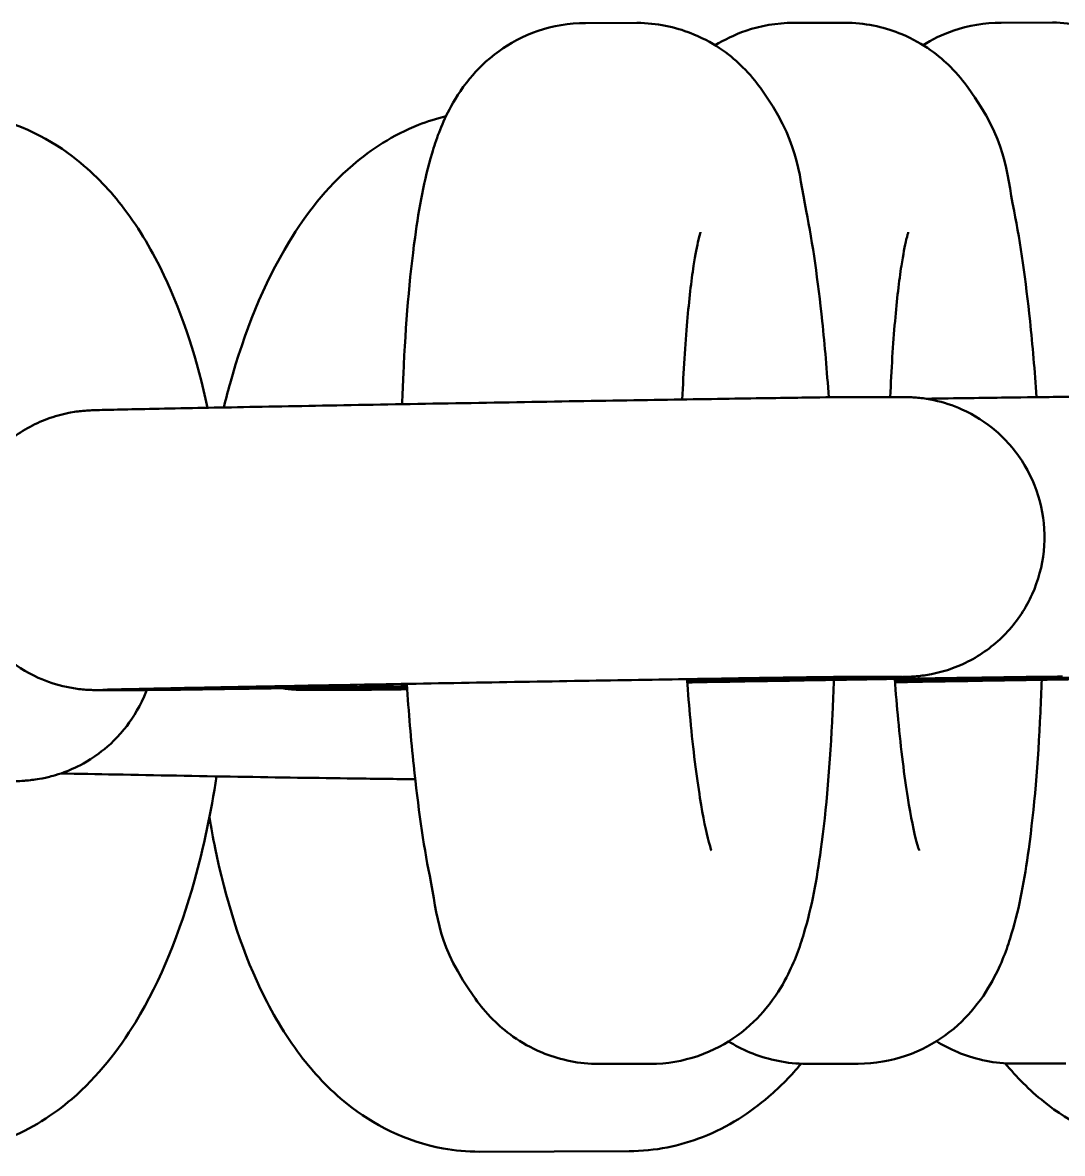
# Model space of a CAD drawing. Header units: millimetres. Extents: x 170 to 5770, y -1450 to 5650.
# Drawn here: x 1965.89 to 1988.19, y 2087.67 to 2111.93 of the extents above; entities that cross this region are included whole.
import ezdxf

# ---------------------------------------------------------------- set-up
doc = ezdxf.new("R2010")
doc.units = ezdxf.units.MM
doc.header["$LTSCALE"] = 10
doc.layers.add('Viditelná (ISO)', color=7, linetype='Continuous', lineweight=50)

# ---------------------------------------------------------------- blocks, each defined once
blk = doc.blocks.new('VVZ-VH101-2')
at = {"layer": 'Viditelná (ISO)'}
for p, q in [((1817.979, -3538.074), (1816.879, -3538.075)), ((1809.067, -3538.081), (1807.967, -3538.082)), ((1813.523, -3538.077), (1812.423, -3538.078)), ((1813.729, -3546.106), (1814.739, -3546.105)), ((1818.185, -3546.103), (1819.195, -3546.102)), ((1813.733, -3552.106), (1814.744, -3552.105)), ((1798.539, -3552.391), (1797.528, -3552.391)), ((1802.995, -3552.387), (1801.984, -3552.388)), ((1808.254, -3560.412), (1809.354, -3560.412)), ((1812.71, -3560.409), (1813.81, -3560.408)), ((1817.166, -3560.405), (1818.266, -3560.405)), ((1805.686, -3562.294), (1808.897, -3562.284))]:
    blk.add_line(p, q, dxfattribs=at)
for points, knots in [([(1816.879, -3538.075), (1816.523, -3538.075), (1816.169, -3538.139), (1815.609, -3538.33), (1815.389, -3538.441), (1815.201, -3538.558)], [3.14159265, 3.14159265, 3.14159265, 3.14159265, 3.1872207, 3.1872207, 3.22453337, 3.22453337, 3.22453337, 3.22453337]), ([(1822.092, -3546.104), (1822.053, -3545.539), (1822.006, -3544.993), (1821.86, -3543.6), (1821.748, -3542.809), (1821.432, -3541.215), (1821.45, -3540.614), (1820.528, -3539.331), (1820.407, -3539.181), (1820.012, -3538.788), (1819.683, -3538.52), (1818.874, -3538.183), (1818.476, -3538.086), (1818.036, -3538.074), (1818.007, -3538.074), (1817.979, -3538.074)], [1.937477, 1.937477, 1.937477, 1.937477, 2.147268, 2.147268, 2.501252, 2.501252, 2.951782, 2.951782, 3.006039, 3.006039, 3.08488, 3.08488, 3.137955, 3.137955, 3.141593, 3.141593, 3.141593, 3.141593]), ([(1807.967, -3538.082), (1807.611, -3538.082), (1807.257, -3538.146), (1806.614, -3538.366), (1806.334, -3538.524), (1805.832, -3538.885), (1805.637, -3539.088), (1805.277, -3539.524), (1805.148, -3539.742), (1804.86, -3540.295), (1804.761, -3540.587), (1804.502, -3541.454), (1804.399, -3542.028), (1804.19, -3543.546), (1804.109, -3544.534), (1804.049, -3545.826), (1804.04, -3546.042), (1804.033, -3546.259)], [3.141593, 3.141593, 3.141593, 3.141593, 3.187221, 3.187221, 3.236977, 3.236977, 3.299639, 3.299639, 3.386577, 3.386577, 3.544486, 3.544486, 3.858645, 3.858645, 4.270247, 4.270247, 4.350956, 4.350956, 4.350956, 4.350956]), ([(1813.18, -3546.111), (1813.141, -3545.546), (1813.094, -3545), (1812.948, -3543.607), (1812.836, -3542.816), (1812.52, -3541.222), (1812.538, -3540.621), (1811.616, -3539.338), (1811.495, -3539.188), (1811.099, -3538.795), (1810.771, -3538.527), (1809.962, -3538.19), (1809.564, -3538.093), (1809.123, -3538.081), (1809.095, -3538.081), (1809.067, -3538.081)], [1.937477, 1.937477, 1.937477, 1.937477, 2.147268, 2.147268, 2.501252, 2.501252, 2.951782, 2.951782, 3.006039, 3.006039, 3.08488, 3.08488, 3.137955, 3.137955, 3.141593, 3.141593, 3.141593, 3.141593]), ([(1812.423, -3538.078), (1812.067, -3538.078), (1811.713, -3538.143), (1811.153, -3538.334), (1810.933, -3538.444), (1810.745, -3538.561)], [3.14159265, 3.14159265, 3.14159265, 3.14159265, 3.1872207, 3.1872207, 3.22453337, 3.22453337, 3.22453337, 3.22453337]), ([(1817.636, -3546.108), (1817.597, -3545.543), (1817.55, -3544.997), (1817.404, -3543.604), (1817.292, -3542.813), (1816.976, -3541.218), (1816.994, -3540.617), (1816.072, -3539.335), (1815.951, -3539.185), (1815.555, -3538.791), (1815.227, -3538.524), (1814.418, -3538.186), (1814.02, -3538.089), (1813.579, -3538.078), (1813.551, -3538.077), (1813.523, -3538.077)], [1.937477, 1.937477, 1.937477, 1.937477, 2.147268, 2.147268, 2.501252, 2.501252, 2.951782, 2.951782, 3.006039, 3.006039, 3.08488, 3.08488, 3.137955, 3.137955, 3.141593, 3.141593, 3.141593, 3.141593]), ([(1799.861, -3546.336), (1799.641, -3545.319), (1799.342, -3544.366), (1798.687, -3542.99), (1798.411, -3542.513), (1797.788, -3541.693), (1797.462, -3541.34), (1796.519, -3540.586), (1795.815, -3540.214), (1794.755, -3540.023), (1794.495, -3540), (1794.236, -3540)], [5.250578, 5.250578, 5.250578, 5.250578, 5.609649, 5.609649, 5.814278, 5.814278, 5.981726, 5.981726, 6.211342, 6.211342, 6.283185, 6.283185, 6.283185, 6.283185]), ([(1804.974, -3540.083), (1804.77, -3540.132), (1804.574, -3540.195), (1803.834, -3540.485), (1803.366, -3540.792), (1802.399, -3541.623), (1801.971, -3542.181), (1801.05, -3543.694), (1800.651, -3544.712), (1800.295, -3545.987), (1800.251, -3546.157), (1800.208, -3546.33)], [0.0933518, 0.0933518, 0.0933518, 0.0933518, 0.1530865, 0.1530865, 0.3294103, 0.3294103, 0.5866418, 0.5866418, 0.9851117, 0.9851117, 1.0458718, 1.0458718, 1.0458718, 1.0458718]), ([(1810.43, -3542.572), (1810.43, -3542.572), (1810.43, -3542.573), (1810.426, -3542.586), (1810.408, -3542.643), (1810.357, -3542.859), (1810.319, -3543.054), (1810.233, -3543.616), (1810.185, -3544.021), (1810.101, -3544.983), (1810.065, -3545.55), (1810.04, -3546.158)], [3.4957513, 3.4957513, 3.4957513, 3.4957513, 3.5105711, 3.5105711, 3.6320787, 3.6320787, 3.8099362, 3.8099362, 4.0489441, 4.0489441, 4.3082625, 4.3082625, 4.3082625, 4.3082625]), ([(1814.886, -3542.569), (1814.886, -3542.569), (1814.886, -3542.569), (1814.882, -3542.582), (1814.864, -3542.64), (1814.813, -3542.856), (1814.775, -3543.05), (1814.689, -3543.612), (1814.641, -3544.017), (1814.558, -3544.966), (1814.523, -3545.516), (1814.498, -3546.106)], [3.4957513, 3.4957513, 3.4957513, 3.4957513, 3.5105711, 3.5105711, 3.6320787, 3.6320787, 3.8099362, 3.8099362, 4.0489441, 4.0489441, 4.3013385, 4.3013385, 4.3013385, 4.3013385]), ([(1797.528, -3552.391), (1797.505, -3552.391), (1797.484, -3552.391), (1797.438, -3552.391), (1797.416, -3552.391), (1797.362, -3552.389), (1797.349, -3552.389), (1797.318, -3552.387), (1797.301, -3552.386), (1797.241, -3552.383), (1797.191, -3552.379), (1797.042, -3552.362), (1796.936, -3552.346), (1796.627, -3552.279), (1796.424, -3552.213), (1795.968, -3552.007), (1795.72, -3551.849), (1795.26, -3551.452), (1795.05, -3551.201), (1794.723, -3550.654), (1794.603, -3550.35), (1794.465, -3549.728), (1794.446, -3549.402), (1794.511, -3548.768), (1794.596, -3548.452), (1794.856, -3547.871), (1795.036, -3547.598), (1795.467, -3547.128), (1795.723, -3546.926), (1796.139, -3546.694), (1796.283, -3546.628), (1796.578, -3546.519), (1796.731, -3546.477), (1796.937, -3546.436), (1796.993, -3546.427), (1797.095, -3546.412), (1797.143, -3546.407), (1797.202, -3546.401), (1797.219, -3546.4), (1797.295, -3546.394), (1797.322, -3546.393), (1797.39, -3546.39), (1797.42, -3546.389), (1797.565, -3546.384), (1797.715, -3546.381), (1798.295, -3546.368), (1798.85, -3546.356), (1800.128, -3546.331), (1800.831, -3546.318), (1802.354, -3546.289), (1803.193, -3546.274), (1804.901, -3546.244), (1805.792, -3546.229), (1807.514, -3546.199), (1808.367, -3546.185), (1809.93, -3546.159), (1810.66, -3546.148), (1811.906, -3546.129), (1812.438, -3546.121), (1813.244, -3546.11), (1813.519, -3546.107), (1813.698, -3546.106), (1813.713, -3546.106), (1813.729, -3546.106)], [0, 0, 0, 0, 0.039337, 0.039337, 0.068948, 0.068948, 0.076841, 0.076841, 0.084758, 0.084758, 0.100846, 0.100846, 0.132709, 0.132709, 0.196079, 0.196079, 0.282696, 0.282696, 0.378323, 0.378323, 0.473906, 0.473906, 0.569501, 0.569501, 0.665096, 0.665096, 0.760691, 0.760691, 0.856282, 0.856282, 0.903554, 0.903554, 0.950706, 0.950706, 0.967761, 0.967761, 0.983739, 0.983739, 0.991659, 0.991659, 1.024165, 1.024165, 1.087146, 1.087146, 1.263406, 1.263406, 1.569696, 1.569696, 1.83183, 1.83183, 2.092884, 2.092884, 2.353579, 2.353579, 2.614196, 2.614196, 2.874869, 2.874869, 3.135823, 3.135823, 3.397924, 3.397924, 3.424439, 3.424439, 3.424439, 3.424439]), ([(1814.739, -3546.105), (1814.762, -3546.105), (1814.783, -3546.105), (1814.83, -3546.106), (1814.851, -3546.106), (1814.905, -3546.108), (1814.919, -3546.108), (1814.949, -3546.11), (1814.967, -3546.111), (1815.027, -3546.114), (1815.076, -3546.118), (1815.226, -3546.134), (1815.332, -3546.151), (1815.64, -3546.218), (1815.844, -3546.284), (1816.299, -3546.489), (1816.548, -3546.648), (1817.007, -3547.045), (1817.217, -3547.295), (1817.544, -3547.843), (1817.665, -3548.146), (1817.803, -3548.769), (1817.821, -3549.095), (1817.757, -3549.729), (1817.672, -3550.044), (1817.411, -3550.626), (1817.231, -3550.899), (1816.801, -3551.369), (1816.544, -3551.571), (1816.129, -3551.803), (1815.985, -3551.869), (1815.689, -3551.977), (1815.537, -3552.02), (1815.33, -3552.061), (1815.275, -3552.07), (1815.173, -3552.084), (1815.124, -3552.09), (1815.066, -3552.095), (1815.049, -3552.097), (1814.972, -3552.103), (1814.946, -3552.104), (1814.877, -3552.107), (1814.847, -3552.108), (1814.703, -3552.112), (1814.552, -3552.116), (1813.972, -3552.129), (1813.418, -3552.141), (1812.139, -3552.166), (1811.436, -3552.179), (1810.5, -3552.196), (1810.323, -3552.2), (1810.143, -3552.203)], [0, 0, 0, 0, 0.039337, 0.039337, 0.068948, 0.068948, 0.076841, 0.076841, 0.084758, 0.084758, 0.100846, 0.100846, 0.132709, 0.132709, 0.196079, 0.196079, 0.282696, 0.282696, 0.378323, 0.378323, 0.473906, 0.473906, 0.569501, 0.569501, 0.665096, 0.665096, 0.760691, 0.760691, 0.856282, 0.856282, 0.903554, 0.903554, 0.950706, 0.950706, 0.967761, 0.967761, 0.983739, 0.983739, 0.991659, 0.991659, 1.024165, 1.024165, 1.087146, 1.087146, 1.263406, 1.263406, 1.569696, 1.569696, 1.83183, 1.83183, 1.891194, 1.891194, 1.891194, 1.891194]), ([(1819.195, -3546.102), (1819.218, -3546.102), (1819.239, -3546.102), (1819.286, -3546.102), (1819.307, -3546.103), (1819.361, -3546.104), (1819.375, -3546.105), (1819.405, -3546.106), (1819.423, -3546.107), (1819.483, -3546.111), (1819.532, -3546.115), (1819.682, -3546.131), (1819.788, -3546.148), (1820.096, -3546.214), (1820.3, -3546.281), (1820.755, -3546.486), (1821.004, -3546.644), (1821.463, -3547.042), (1821.673, -3547.292), (1822, -3547.839), (1822.121, -3548.143), (1822.259, -3548.765), (1822.278, -3549.091), (1822.213, -3549.725), (1822.128, -3550.041), (1821.867, -3550.622), (1821.687, -3550.895), (1821.257, -3551.365), (1821, -3551.568), (1820.585, -3551.8), (1820.441, -3551.866), (1820.146, -3551.974), (1819.993, -3552.016), (1819.786, -3552.057), (1819.731, -3552.067), (1819.629, -3552.081), (1819.58, -3552.086), (1819.522, -3552.092), (1819.505, -3552.093), (1819.428, -3552.099), (1819.402, -3552.1), (1819.333, -3552.103), (1819.303, -3552.104), (1819.159, -3552.109), (1819.008, -3552.113), (1818.428, -3552.126), (1817.874, -3552.137), (1816.595, -3552.162), (1815.892, -3552.176), (1814.956, -3552.193), (1814.779, -3552.196), (1814.599, -3552.2)], [0, 0, 0, 0, 0.039337, 0.039337, 0.068948, 0.068948, 0.076841, 0.076841, 0.084758, 0.084758, 0.100846, 0.100846, 0.132709, 0.132709, 0.196079, 0.196079, 0.282696, 0.282696, 0.378323, 0.378323, 0.473906, 0.473906, 0.569501, 0.569501, 0.665096, 0.665096, 0.760691, 0.760691, 0.856282, 0.856282, 0.903554, 0.903554, 0.950706, 0.950706, 0.967761, 0.967761, 0.983739, 0.983739, 0.991659, 0.991659, 1.024165, 1.024165, 1.087146, 1.087146, 1.263406, 1.263406, 1.569696, 1.569696, 1.83183, 1.83183, 1.891194, 1.891194, 1.891194, 1.891194]), ([(1815.266, -3546.142), (1815.429, -3546.14), (1815.587, -3546.137), (1816.362, -3546.125), (1816.894, -3546.118), (1817.7, -3546.107), (1817.975, -3546.104), (1818.154, -3546.103), (1818.169, -3546.103), (1818.185, -3546.103)], [2.8114817, 2.8114817, 2.8114817, 2.8114817, 2.874869, 2.874869, 3.1358233, 3.1358233, 3.3979236, 3.3979236, 3.4244391, 3.4244391, 3.4244391, 3.4244391]), ([(1813.733, -3552.106), (1813.697, -3552.106), (1813.593, -3552.107), (1813.245, -3552.111), (1812.944, -3552.115), (1812.114, -3552.126), (1811.538, -3552.135), (1810.22, -3552.156), (1809.458, -3552.168), (1807.849, -3552.194), (1806.982, -3552.209), (1805.253, -3552.239), (1804.37, -3552.254), (1802.7, -3552.284), (1801.891, -3552.299), (1800.449, -3552.326), (1799.797, -3552.338), (1798.732, -3552.36), (1798.304, -3552.369), (1797.875, -3552.379), (1797.765, -3552.381), (1797.661, -3552.384), (1797.636, -3552.385), (1797.619, -3552.386), (1797.616, -3552.386), (1797.616, -3552.386)], [0, 0, 0, 0, 0.146254, 0.146254, 0.358083, 0.358083, 0.613354, 0.613354, 0.872195, 0.872195, 1.131799, 1.131799, 1.391595, 1.391595, 1.651411, 1.651411, 1.911102, 1.911102, 2.170307, 2.170307, 2.297109, 2.297109, 2.356433, 2.356433, 2.377377, 2.377377, 2.377377, 2.377377]), ([(1818.189, -3552.103), (1818.153, -3552.103), (1818.049, -3552.104), (1817.701, -3552.107), (1817.4, -3552.111), (1816.57, -3552.123), (1815.995, -3552.131), (1814.676, -3552.152), (1813.914, -3552.164), (1812.305, -3552.191), (1811.438, -3552.206), (1810.431, -3552.223), (1810.288, -3552.225), (1810.145, -3552.228)], [0, 0, 0, 0, 0.146254, 0.146254, 0.358083, 0.358083, 0.613354, 0.613354, 0.872195, 0.872195, 1.131799, 1.131799, 1.174634, 1.174634, 1.174634, 1.174634]), ([(1822.645, -3552.099), (1822.609, -3552.099), (1822.505, -3552.1), (1822.157, -3552.104), (1821.856, -3552.108), (1821.026, -3552.119), (1820.451, -3552.128), (1819.132, -3552.149), (1818.37, -3552.161), (1816.761, -3552.187), (1815.894, -3552.202), (1814.887, -3552.219), (1814.744, -3552.222), (1814.601, -3552.224)], [0, 0, 0, 0, 0.146254, 0.146254, 0.358083, 0.358083, 0.613354, 0.613354, 0.872195, 0.872195, 1.131799, 1.131799, 1.174634, 1.174634, 1.174634, 1.174634]), ([(1804.136, -3552.308), (1803.787, -3552.314), (1803.447, -3552.319), (1802.337, -3552.337), (1801.608, -3552.349), (1800.362, -3552.368), (1799.83, -3552.376), (1799.024, -3552.387), (1798.749, -3552.39), (1798.57, -3552.39), (1798.554, -3552.391), (1798.539, -3552.391)], [2.5047889, 2.5047889, 2.5047889, 2.5047889, 2.6141956, 2.6141956, 2.874869, 2.874869, 3.1358233, 3.1358233, 3.3979236, 3.3979236, 3.4244391, 3.4244391, 3.4244391, 3.4244391]), ([(1801.984, -3552.388), (1801.962, -3552.388), (1801.941, -3552.388), (1801.894, -3552.387), (1801.872, -3552.387), (1801.818, -3552.385), (1801.805, -3552.385), (1801.774, -3552.384), (1801.757, -3552.383), (1801.697, -3552.379), (1801.647, -3552.375), (1801.552, -3552.365), (1801.505, -3552.359), (1801.457, -3552.351)], [0, 0, 0, 0, 0.0393374, 0.0393374, 0.0689477, 0.0689477, 0.0768415, 0.0768415, 0.084758, 0.084758, 0.1008464, 0.1008464, 0.1154209, 0.1154209, 0.1154209, 0.1154209]), ([(1804.138, -3552.337), (1803.992, -3552.34), (1803.852, -3552.343), (1803.188, -3552.356), (1802.76, -3552.365), (1802.331, -3552.375), (1802.221, -3552.378), (1802.117, -3552.381), (1802.092, -3552.382), (1802.075, -3552.382), (1802.072, -3552.382), (1802.072, -3552.382)], [1.8466904, 1.8466904, 1.8466904, 1.8466904, 1.9111025, 1.9111025, 2.1703071, 2.1703071, 2.2971093, 2.2971093, 2.3564334, 2.3564334, 2.3773771, 2.3773771, 2.3773771, 2.3773771]), ([(1804.14, -3552.374), (1804.05, -3552.375), (1803.964, -3552.377), (1803.48, -3552.383), (1803.205, -3552.386), (1803.026, -3552.387), (1803.01, -3552.387), (1802.995, -3552.387)], [3.0835969, 3.0835969, 3.0835969, 3.0835969, 3.1358233, 3.1358233, 3.3979236, 3.3979236, 3.4244391, 3.4244391, 3.4244391, 3.4244391]), ([(1804.132, -3552.259), (1804.173, -3552.868), (1804.223, -3553.456), (1804.373, -3554.886), (1804.484, -3555.677), (1804.8, -3557.272), (1804.782, -3557.872), (1805.705, -3559.155), (1805.825, -3559.305), (1806.221, -3559.698), (1806.549, -3559.966), (1807.358, -3560.304), (1807.756, -3560.4), (1808.197, -3560.412), (1808.225, -3560.412), (1808.254, -3560.412)], [5.063863, 5.063863, 5.063863, 5.063863, 5.28886, 5.28886, 5.642845, 5.642845, 6.093375, 6.093375, 6.147632, 6.147632, 6.226473, 6.226473, 6.279547, 6.279547, 6.283185, 6.283185, 6.283185, 6.283185]), ([(1809.354, -3560.412), (1809.709, -3560.411), (1810.064, -3560.347), (1810.707, -3560.127), (1810.986, -3559.969), (1811.488, -3559.608), (1811.683, -3559.405), (1812.044, -3558.969), (1812.172, -3558.751), (1812.46, -3558.198), (1812.559, -3557.907), (1812.819, -3557.039), (1812.922, -3556.465), (1813.13, -3554.947), (1813.212, -3553.959), (1813.273, -3552.648), (1813.282, -3552.413), (1813.29, -3552.175)], [0, 0, 0, 0, 0.045628, 0.045628, 0.095384, 0.095384, 0.158046, 0.158046, 0.244984, 0.244984, 0.402893, 0.402893, 0.717053, 0.717053, 1.128654, 1.128654, 1.216641, 1.216641, 1.216641, 1.216641]), ([(1810.14, -3552.157), (1810.162, -3552.459), (1810.186, -3552.751), (1810.273, -3553.668), (1810.345, -3554.239), (1810.485, -3555.119), (1810.555, -3555.452), (1810.627, -3555.721), (1810.643, -3555.775), (1810.66, -3555.825), (1810.664, -3555.836), (1810.664, -3555.836)], [5.1055495, 5.1055495, 5.1055495, 5.1055495, 5.2336109, 5.2336109, 5.5253313, 5.5253313, 5.7847397, 5.7847397, 5.8763373, 5.8763373, 5.9335785, 5.9335785, 5.9335785, 5.9335785]), ([(1813.81, -3560.408), (1814.165, -3560.408), (1814.52, -3560.344), (1815.163, -3560.124), (1815.442, -3559.966), (1815.944, -3559.605), (1816.139, -3559.401), (1816.5, -3558.966), (1816.628, -3558.747), (1816.916, -3558.195), (1817.015, -3557.903), (1817.275, -3557.035), (1817.378, -3556.462), (1817.586, -3554.943), (1817.668, -3553.955), (1817.729, -3552.644), (1817.738, -3552.409), (1817.746, -3552.171)], [0, 0, 0, 0, 0.045628, 0.045628, 0.095384, 0.095384, 0.158046, 0.158046, 0.244984, 0.244984, 0.402893, 0.402893, 0.717053, 0.717053, 1.128654, 1.128654, 1.216641, 1.216641, 1.216641, 1.216641]), ([(1814.596, -3552.153), (1814.618, -3552.455), (1814.642, -3552.748), (1814.729, -3553.664), (1814.801, -3554.236), (1814.941, -3555.116), (1815.011, -3555.448), (1815.083, -3555.718), (1815.099, -3555.771), (1815.116, -3555.822), (1815.12, -3555.832), (1815.12, -3555.832)], [5.1055495, 5.1055495, 5.1055495, 5.1055495, 5.2336109, 5.2336109, 5.5253313, 5.5253313, 5.7847397, 5.7847397, 5.8763373, 5.8763373, 5.9335785, 5.9335785, 5.9335785, 5.9335785]), ([(1798.555, -3552.39), (1798.537, -3552.438), (1798.519, -3552.483), (1798.373, -3552.822), (1798.218, -3553.053), (1797.87, -3553.481), (1797.684, -3553.636), (1797.276, -3553.938), (1797.097, -3554.021), (1796.704, -3554.195), (1796.572, -3554.225), (1796.344, -3554.282), (1796.269, -3554.294), (1796.145, -3554.314), (1796.1, -3554.32), (1796.006, -3554.33), (1795.967, -3554.333), (1795.857, -3554.342), (1795.807, -3554.344), (1795.558, -3554.354), (1795.363, -3554.355), (1795.077, -3554.356)], [5.8762566, 5.8762566, 5.8762566, 5.8762566, 5.8767786, 5.8767786, 5.8802283, 5.8802283, 5.8849909, 5.8849909, 5.8928358, 5.8928358, 5.9072389, 5.9072389, 5.9244972, 5.9244972, 5.9430281, 5.9430281, 5.9706492, 5.9706492, 6.0332604, 6.0332604, 6.2831853, 6.2831853, 6.2831853, 6.2831853]), ([(1793.957, -3562.33), (1794.51, -3562.329), (1795.055, -3562.214), (1796.088, -3561.809), (1796.556, -3561.502), (1797.522, -3560.671), (1797.951, -3560.113), (1798.872, -3558.601), (1799.271, -3557.582), (1799.778, -3555.763), (1799.936, -3555.014), (1800.053, -3554.243)], [3.141593, 3.141593, 3.141593, 3.141593, 3.294679, 3.294679, 3.471003, 3.471003, 3.728234, 3.728234, 4.126704, 4.126704, 4.383773, 4.383773, 4.383773, 4.383773]), ([(1804.313, -3554.304), (1803.904, -3554.3), (1803.464, -3554.294), (1802.221, -3554.278), (1801.375, -3554.265), (1799.641, -3554.236), (1798.753, -3554.22), (1797.49, -3554.195), (1797.097, -3554.187), (1796.713, -3554.179)], [0.4886128, 0.4886128, 0.4886128, 0.4886128, 0.6793774, 0.6793774, 1.00127, 1.00127, 1.3224249, 1.3224249, 1.4699003, 1.4699003, 1.4699003, 1.4699003]), ([(1799.9, -3555.12), (1799.938, -3555.345), (1799.979, -3555.567), (1800.247, -3556.868), (1800.557, -3557.879), (1801.235, -3559.304), (1801.511, -3559.781), (1802.134, -3560.601), (1802.46, -3560.954), (1803.403, -3561.708), (1804.107, -3562.08), (1805.167, -3562.271), (1805.427, -3562.295), (1805.686, -3562.294)], [2.012007, 2.012007, 2.012007, 2.012007, 2.088834, 2.088834, 2.468056, 2.468056, 2.672685, 2.672685, 2.840134, 2.840134, 3.069749, 3.069749, 3.141593, 3.141593, 3.141593, 3.141593]), ([(1811.031, -3559.928), (1811.166, -3560.012), (1811.318, -3560.093), (1811.814, -3560.3), (1812.212, -3560.397), (1812.653, -3560.409), (1812.681, -3560.409), (1812.71, -3560.409)], [6.19868105, 6.19868105, 6.19868105, 6.19868105, 6.22647289, 6.22647289, 6.27954718, 6.27954718, 6.28318531, 6.28318531, 6.28318531, 6.28318531]), ([(1815.487, -3559.925), (1815.622, -3560.008), (1815.774, -3560.089), (1816.27, -3560.297), (1816.668, -3560.393), (1817.109, -3560.405), (1817.137, -3560.405), (1817.166, -3560.405)], [6.19868105, 6.19868105, 6.19868105, 6.19868105, 6.22647289, 6.22647289, 6.27954718, 6.27954718, 6.28318531, 6.28318531, 6.28318531, 6.28318531]), ([(1808.897, -3562.284), (1809.45, -3562.282), (1809.996, -3562.168), (1811.028, -3561.762), (1811.496, -3561.455), (1812.15, -3560.893), (1812.38, -3560.655), (1812.588, -3560.407)], [3.1415927, 3.1415927, 3.1415927, 3.1415927, 3.2946791, 3.2946791, 3.4710029, 3.4710029, 3.5878576, 3.5878576, 3.5878576, 3.5878576]), ([(1816.963, -3560.399), (1817.204, -3560.69), (1817.478, -3560.97), (1818.343, -3561.661), (1819.047, -3562.033), (1820.107, -3562.225), (1820.367, -3562.248), (1820.627, -3562.247)], [2.7053227, 2.7053227, 2.7053227, 2.7053227, 2.8401338, 2.8401338, 3.0697491, 3.0697491, 3.1415927, 3.1415927, 3.1415927, 3.1415927])]:
    blk.add_open_spline(points, degree=3, knots=knots, dxfattribs=at)
blk.add_open_spline([(1814.755, -3552.105), (1814.755, -3552.105), (1814.751, -3552.105), (1814.744, -3552.105)], degree=3, dxfattribs=at)

msp = doc.modelspace()

# ---------------------------------------------------------------- block references
msp.add_blockref('VVZ-VH101-2', (170, 5650))

doc.saveas('drawing.dxf')
